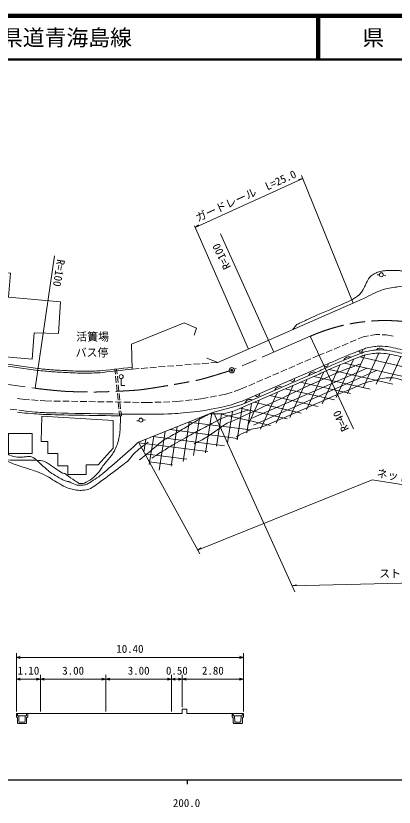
# Model space of a CAD drawing. Units: millimetres, scale not verified. Extents: x 40000 to 680000, y 20000 to 380000.
# Drawn here: x 228750 to 315388, y 198715 to 380000 of the extents above; entities that cross this region are included whole.
import ezdxf
from ezdxf.enums import TextEntityAlignment as Align

# ---------------------------------------------------------------- set-up
doc = ezdxf.new("R2010")
doc.units = ezdxf.units.MM
doc.header["$LTSCALE"] = 1000
doc.header["$PDMODE"] = 32
doc.header["$PDSIZE"] = 500
doc.linetypes.add('CHAIN', pattern=[18.5, 12, -1.5, 3.5, -1.5])
for name, color, linetype, lineweight in [('M-BGD', 7, 'Continuous', 13), ('M-BMK', 2, 'CHAIN', 13), ('M-STR-HTXT', 7, 'Continuous', 13), ('M-TTL', 2, 'Continuous', 140), ('M-TTL-BAND', 7, 'Continuous', 25), ('M-TTL-LINE', 7, 'Continuous', 50), ('M-TTL-TXT', 7, 'Continuous', 13), ('M-WORK', 1, 'Continuous', 13)]:
    doc.layers.add(name, color=color, linetype=linetype, lineweight=lineweight)
doc.styles.add('ＭＳ ゴシック', font='')
doc.styles.get('ＭＳ ゴシック').set_extended_font_data('MS Gothic')

msp = doc.modelspace()

# ---------------------------------------------------------------- linework, layer by layer
at = {"layer": 'M-BGD'}
msp.add_circle((278199, 298805), 600, dxfattribs=at)
msp.add_point((278199, 298805), dxfattribs=at)
at = {"layer": 'M-BMK'}
for p, q in [((296189, 306588), (278750, 299043)), ((219006, 296660), (233168, 294682))]:
    msp.add_line(p, q, dxfattribs=at)
msp.add_arc((313279, 267893), 42301, 77.92873, 113.83013, dxfattribs=at)
msp.add_open_spline([(233168, 294682), (234557, 294479), (238751, 294052), (240153, 293969), (241660, 293881), (246188, 293798), (247696, 293831), (249633, 293872), (255445, 294108), (257368, 294340), (260043, 294662), (268014, 296033), (270649, 296598), (272023, 296892), (275754, 298093), (277618, 298639)], degree=3, knots=[0, 0, 0, 0, 1, 1, 1, 2, 2, 2, 3, 3, 3, 4, 4, 4, 5, 5, 5, 5], dxfattribs=at)
at = {"layer": 'M-STR-HTXT'}
for p, q in [((294468, 342727), (293513, 342493)), ((306024, 314191), (294196, 343398)), ((282014, 303660), (269672, 331870)), ((292668, 248066), (274051, 289189)), ((270851, 256727), (256846, 282329)), ((356428, 266312), (310356, 273694))]:
    msp.add_line(p, q, dxfattribs=at)
for points in [[(294468, 342727), (269814, 331545), (270617, 332112)], [(310356, 273694), (270362, 257619), (271190, 258151)], [(357786, 251034), (292049, 249431), (293011, 249639)]]:
    msp.add_lwpolyline(points, dxfattribs=at)
at = {"layer": 'M-TTL'}
msp.add_line((680000, 380000), (40000, 380000), dxfattribs=at)
at = {"layer": 'M-TTL-BAND'}
for p, q in [((40000, 205000), (579000, 205000)), ((268000, 205000), (268000, 204000))]:
    msp.add_line(p, q, dxfattribs=at)
at = {"layer": 'M-TTL-LINE'}
for p, q in [((297750, 380000), (297750, 370000)), ((298250, 380000), (298250, 370000)), ((40000, 370000), (680000, 370000))]:
    msp.add_line(p, q, dxfattribs=at)
at = {"layer": 'M-WORK'}
for p, q in [((275594, 330044), (287796, 302957)), ((237584, 325014), (233168, 294682)), ((311514, 320699), (311999, 320655)), ((312885, 320573), (313504, 320516)), ((275020, 300592), (308089, 315097)), ((170606, 308189), (233826, 299206)), ((233763, 298772), (167809, 307869)), ((306056, 285416), (296189, 306588)), ((308262, 306451), (307159, 305987)), ((309474, 306682), (308262, 306451)), ((311177, 307006), (309965, 306775)), ((312107, 306970), (311177, 307006)), ((313537, 306914), (312607, 306950)), ((315143, 306592), (313537, 306914)), ((304854, 305018), (303471, 304437)), ((306698, 305793), (305315, 305212)), ((301167, 303468), (299784, 302887)), ((303010, 304243), (301628, 303662)), ((272463, 301601), (275020, 300592)), ((296338, 301416), (294961, 300820)), ((298220, 302230), (296797, 301614)), ((299323, 302693), (298220, 302230)), ((302122, 292587), (306080, 301306)), ((304714, 293513), (308696, 302285)), ((361229, 289642), (307520, 301880)), ((308277, 294762), (311888, 302718)), ((311269, 295603), (314383, 302465)), ((314399, 296309), (316951, 301932)), ((255373, 299085), (256970, 299208)), ((257469, 299246), (258964, 299361)), ((259463, 299399), (260959, 299514)), ((261457, 299552), (262953, 299667)), ((263451, 299705), (264947, 299820)), ((265445, 299858), (266941, 299972)), ((267440, 300011), (268935, 300125)), ((269434, 300164), (270929, 300278)), ((271428, 300317), (272923, 300431)), ((273422, 300469), (275020, 300592)), ((298541, 299527), (280552, 291745)), ((309175, 299261), (282610, 287716)), ((292667, 299827), (291290, 299232)), ((294502, 300621), (293126, 300026)), ((298894, 291083), (302945, 300008)), ((360789, 287500), (303985, 300444)), ((251442, 299046), (251554, 297939)), ((251604, 297442), (251754, 295949)), ((251832, 299091), (251946, 297959)), ((251997, 297462), (252147, 295969)), ((298198, 297933), (280209, 290151)), ((298355, 298698), (280366, 290915)), ((283146, 286194), (311305, 298776)), ((287160, 297445), (285783, 296849)), ((288996, 298239), (287619, 297644)), ((290831, 299033), (289455, 298438)), ((295350, 289809), (299258, 298417)), ((309882, 294460), (296971, 297402)), ((315107, 295653), (300527, 298975)), ((252881, 296900), (252881, 295340)), ((283489, 295857), (282112, 295261)), ((285325, 296651), (283948, 296055)), ((291516, 287991), (295499, 296766)), ((305369, 293449), (293883, 296067)), ((251805, 295452), (251955, 293959)), ((252197, 295472), (252348, 293980)), ((252881, 295340), (253743, 295340)), ((278297, 293815), (276839, 293339)), ((280230, 294447), (278772, 293971)), ((281653, 295063), (280230, 294447)), ((284813, 285307), (288674, 293813)), ((288329, 286695), (292266, 295367)), ((301707, 291995), (290417, 294567)), ((229120, 292335), (230816, 292098)), ((231866, 292027), (230816, 292098)), ((233861, 291892), (232365, 291993)), ((252005, 293462), (252156, 291969)), ((252398, 293482), (252548, 291990)), ((269093, 292008), (267602, 291847)), ((271147, 292228), (269590, 292061)), ((272766, 292544), (271147, 292228)), ((274729, 292927), (273257, 292640)), ((276839, 293339), (275220, 293023)), ((281908, 286170), (284572, 292039)), ((298003, 290524), (286912, 293051)), ((235409, 291787), (234360, 291858)), ((236981, 291762), (235409, 291787)), ((238981, 291731), (237481, 291754)), ((240981, 291700), (239481, 291723)), ((242981, 291668), (241481, 291692)), ((244980, 291637), (243480, 291660)), ((246980, 291606), (245480, 291629)), ((248980, 291574), (247480, 291598)), ((250980, 291543), (249480, 291566)), ((252979, 291512), (251479, 291535)), ((252206, 291472), (252356, 289980)), ((252599, 291492), (252749, 290000)), ((254979, 291480), (253479, 291504)), ((256979, 291449), (255479, 291473)), ((259051, 291417), (257479, 291441)), ((260050, 291449), (259051, 291417)), ((262049, 291514), (260550, 291465)), ((264048, 291578), (262549, 291530)), ((265548, 291627), (264548, 291594)), ((267105, 291794), (265548, 291627)), ((279427, 282903), (280581, 290312)), ((290918, 287710), (280209, 290151)), ((281641, 284457), (282697, 291227)), ((294111, 288978), (283229, 291458)), ((227461, 289909), (228946, 289702)), ((229120, 289235), (230816, 288999)), ((229441, 289633), (231138, 289396)), ((252407, 289482), (252518, 288375)), ((252799, 289502), (252913, 288371)), ((272221, 279895), (273649, 289056)), ((274733, 281449), (275883, 288826)), ((287038, 286169), (275444, 288811)), ((277235, 282154), (278361, 289377)), ((256470, 287191), (256952, 287257)), ((257834, 287377), (258450, 287461)), ((267032, 277912), (268438, 286937)), ((268367, 286947), (282507, 285123)), ((269444, 279267), (270793, 287919)), ((261545, 275929), (262922, 284764)), ((264019, 285204), (279557, 283199)), ((264321, 276854), (265729, 285889)), ((258088, 280058), (258548, 283011)), ((259297, 277185), (260315, 283719)), ((260097, 283632), (276516, 281514)), ((256916, 282201), (272748, 280158)), ((258287, 279693), (267940, 278448)), ((259298, 277846), (264663, 277154)), ((228875, 220640), (228875, 234026)), ((280875, 220640), (280875, 234026)), ((228875, 233026), (229775, 233276)), ((228875, 233026), (280875, 233026)), ((228875, 233026), (229775, 232776)), ((280875, 233026), (279975, 233276)), ((280875, 233026), (279975, 232776)), ((234375, 220640), (234375, 229026)), ((249375, 220640), (249375, 229026)), ((264375, 220640), (264375, 229026)), ((266875, 221621), (266875, 229026)), ((228875, 228026), (229775, 228276)), ((228875, 228026), (234375, 228026)), ((228875, 228026), (229775, 227776)), ((234375, 228026), (233475, 228276)), ((234375, 228026), (233475, 227776)), ((234375, 228026), (235275, 228276)), ((234375, 228026), (249375, 228026)), ((234375, 228026), (235275, 227776)), ((249375, 228026), (248475, 228276)), ((249375, 228026), (248475, 227776)), ((249375, 228026), (250275, 228276)), ((249375, 228026), (264375, 228026)), ((249375, 228026), (250275, 227776)), ((264375, 228026), (263475, 228276)), ((264375, 228026), (263475, 227776)), ((264375, 228026), (265275, 228276)), ((264375, 228026), (266875, 228026)), ((264375, 228026), (265275, 227776)), ((266875, 228026), (265975, 228276)), ((266875, 228026), (265975, 227776)), ((266875, 228026), (267775, 228276)), ((266875, 228026), (280875, 228026)), ((266875, 228026), (267775, 227776)), ((280875, 228026), (279975, 228276)), ((280875, 228026), (279975, 227776)), ((228875, 220140), (228875, 219440)), ((228875, 220140), (229125, 220140)), ((228875, 220140), (234375, 220140)), ((228875, 219440), (229125, 219190)), ((229125, 220140), (229150, 219665)), ((229125, 220140), (231225, 220140)), ((229150, 219665), (229425, 219665)), ((229425, 219665), (229475, 218315)), ((229425, 219665), (230925, 219665)), ((230925, 219665), (230875, 218315)), ((231200, 219665), (230925, 219665)), ((231225, 220140), (231200, 219665)), ((231475, 220140), (231225, 220140)), ((231225, 219190), (231475, 219440)), ((231475, 219440), (231475, 220140)), ((234375, 220140), (249375, 220140)), ((249375, 220140), (264375, 220140)), ((264375, 220140), (266875, 220140)), ((266875, 221140), (267875, 221140)), ((266875, 220140), (266875, 221140)), ((267875, 220140), (267875, 221140)), ((267875, 220140), (280875, 220140)), ((278275, 220140), (278275, 219440)), ((278275, 220140), (278525, 220140)), ((278275, 219440), (278525, 219190)), ((278525, 220140), (278550, 219665)), ((278525, 220140), (280625, 220140)), ((278550, 219665), (278825, 219665)), ((278825, 219665), (278875, 218315)), ((278825, 219665), (280325, 219665)), ((280325, 219665), (280275, 218315)), ((280600, 219665), (280325, 219665)), ((280625, 220140), (280600, 219665)), ((280875, 220140), (280625, 220140)), ((280625, 219190), (280875, 219440)), ((280875, 219440), (280875, 220140)), ((229125, 219190), (229125, 218015)), ((229125, 218015), (229275, 217865)), ((229275, 217865), (231075, 217865)), ((229625, 218165), (230725, 218165)), ((231075, 217865), (231225, 218015)), ((231225, 218015), (231225, 219190)), ((278525, 219190), (278525, 218015)), ((278525, 218015), (278675, 217865)), ((278675, 217865), (280475, 217865)), ((279025, 218165), (280125, 218165)), ((280475, 217865), (280625, 218015)), ((280625, 218015), (280625, 219190))]:
    msp.add_line(p, q, dxfattribs=at)
for points in [[(218665, 321961), (217309, 308937), (214764, 309136), (214147, 302912), (232473, 301330), (232935, 307379), (238546, 307218), (238971, 314467), (227053, 315548), (227515, 321068)], [(251021, 287321), (251021, 280943), (247616, 277103), (244839, 277103), (244839, 274928), (240627, 274928), (240627, 276877), (238399, 276877), (238399, 279743), (236086, 279743), (236086, 282474), (234566, 282474), (234706, 288286)], [(232501, 284312), (232501, 279748), (227070, 279748), (227070, 284313)]]:
    msp.add_lwpolyline(points, close=True, dxfattribs=at)
for points in [[(269595, 306839), (270149, 308459), (267269, 309639), (255237, 304780), (255373, 299085)], [(280366, 290915), (273768, 289111), (256846, 282329)]]:
    msp.add_lwpolyline(points, dxfattribs=at)
for centre in [(312448, 320681), (252881, 297350), (257384, 287384)]:
    msp.add_circle(centre, 450, dxfattribs=at)
for centre, radius, start, end in [((307683, 303445), 500, 205.93951, 16.85796), ((312160, 302619), 1237, 41.25603, 136.57633), ((304999, 300637), 1237, 66.25603, 158.75372), ((299763, 300101), 500, 205.93951, 21.94968), ((296987, 297189), 1237, 66.25603, 160.53351), ((292070, 296752), 500, 205.93951, 20.85003), ((289221, 293829), 1237, 66.25603, 160.53351), ((282376, 290868), 1237, 66.25603, 160.53351), ((284071, 293291), 500, 205.93951, 20.85003), ((229625, 218315), 150, 180, 270), ((230725, 218315), 150, 270, 0), ((279025, 218315), 150, 180, 270), ((280125, 218315), 150, 270, 0)]:
    msp.add_arc(centre, radius, start, end, dxfattribs=at)
for points, knots in [([(318437, 318205), (318462, 318418), (318484, 319061), (318473, 319274), (318464, 319462), (318383, 320020), (318338, 320202), (318308, 320322), (318169, 320671), (318102, 320775), (318035, 320881), (317776, 321158), (317678, 321237), (317589, 321308), (317288, 321481), (317181, 321519), (317038, 321570), (316592, 321669), (316441, 321674), (315892, 321694), (314243, 321664), (313694, 321645), (313512, 321639), (312969, 321581), (312791, 321549), (312547, 321504), (311821, 321335), (311586, 321256), (311422, 321201), (310952, 320972), (310803, 320883), (310619, 320772), (310077, 320418), (309931, 320261), (309750, 320069), (309324, 319396), (309196, 319165), (309061, 318922), (308746, 318147), (308618, 317900), (308485, 317645), (308061, 316894), (307895, 316660), (307794, 316518), (307429, 316141), (307293, 316033), (306986, 315792), (306040, 315091), (305687, 314924), (303687, 313972), (297579, 311353), (295558, 310447), (295094, 310239), (293702, 309602), (293259, 309352), (293122, 309274), (292774, 308944), (292679, 308819), (292575, 308681), (292394, 308416), (292206, 308130)], [0, 0, 0, 0, 1, 1, 1, 2, 2, 2, 3, 3, 3, 4, 4, 4, 5, 5, 5, 6, 6, 6, 7, 7, 7, 8, 8, 8, 9, 9, 9, 10, 10, 10, 11, 11, 11, 12, 12, 12, 13, 13, 13, 14, 14, 14, 15, 15, 15, 16, 16, 16, 17, 17, 17, 18, 18, 18, 19, 19, 19, 20, 20, 20, 20]), ([(308089, 315097), (308834, 315484), (311103, 316579), (311870, 316921), (312125, 317034), (312920, 317307), (313192, 317369), (313782, 317505), (315570, 317818), (316167, 317912), (316651, 317989), (318110, 318183), (318599, 318219), (319131, 318259), (320733, 318302), (321267, 318290), (321954, 318275), (324018, 318177), (324700, 318082), (325801, 317929), (329081, 317310), (330163, 317053), (337536, 315300), (359603, 309832), (366964, 308033), (367153, 307987), (367723, 307862), (367914, 307830), (368021, 307811), (368346, 307771), (368454, 307779), (368621, 307792), (369143, 307834), (369280, 307931), (369675, 308209), (370686, 309255), (371031, 309594), (371447, 310003), (372668, 311262), (373085, 311671), (373270, 311853), (373843, 312379), (374039, 312548), (374216, 312700), (374752, 313151), (374950, 313273), (375519, 313625), (377271, 314607), (377867, 314909)], [0, 0, 0, 0, 1, 1, 1, 2, 2, 2, 3, 3, 3, 4, 4, 4, 5, 5, 5, 6, 6, 6, 7, 7, 7, 8, 8, 8, 9, 9, 9, 10, 10, 10, 11, 11, 11, 12, 12, 12, 13, 13, 13, 14, 14, 14, 15, 15, 15, 16, 16, 16, 16]), ([(320289, 301232), (319249, 301453), (317803, 301757), (317217, 301877), (316478, 302029), (314263, 302515), (313515, 302617), (313047, 302682), (311626, 302751), (311155, 302710), (310564, 302658), (308797, 302360), (308240, 302155), (306196, 301401), (300167, 298867), (298198, 297933)], [0, 0, 0, 0, 1, 1, 1, 2, 2, 2, 3, 3, 3, 4, 4, 4, 5, 5, 5, 5]), ([(320446, 301997), (319406, 302217), (317960, 302521), (317375, 302641), (316635, 302793), (314421, 303279), (313673, 303381), (313205, 303446), (311783, 303515), (311313, 303474), (310721, 303422), (308954, 303124), (308397, 302919), (306353, 302165), (300324, 299631), (298355, 298698)], [0, 0, 0, 0, 1, 1, 1, 2, 2, 2, 3, 3, 3, 4, 4, 4, 5, 5, 5, 5]), ([(321540, 302633), (320745, 302804), (318357, 303307), (317560, 303471), (316821, 303623), (314606, 304108), (313858, 304211), (313390, 304276), (311969, 304345), (311498, 304304), (310907, 304252), (309140, 303954), (308583, 303748), (306539, 302995), (300510, 300461), (298541, 299527)], [0, 0, 0, 0, 1, 1, 1, 2, 2, 2, 3, 3, 3, 4, 4, 4, 5, 5, 5, 5]), ([(233826, 299206), (234474, 299129), (236421, 298944), (237071, 298897), (237752, 298848), (239797, 298760), (240478, 298728), (241237, 298693), (243516, 298564), (244276, 298560), (245040, 298556), (247333, 298615), (248094, 298686), (249482, 298815), (252890, 299205), (255362, 299511)], [0, 0, 0, 0, 1, 1, 1, 2, 2, 2, 3, 3, 3, 4, 4, 4, 5, 5, 5, 5]), ([(269574, 281955), (270156, 282211), (271845, 283105), (272384, 283442), (273282, 284005), (275843, 285897), (276747, 286450), (277110, 286673), (278310, 287131), (278697, 287310), (283241, 289404), (296836, 295774), (301405, 297814), (302658, 298374), (306496, 299870), (307797, 300306)], [0, 0, 0, 0, 1, 1, 1, 2, 2, 2, 3, 3, 3, 4, 4, 4, 5, 5, 5, 5]), ([(233763, 298772), (234411, 298695), (236358, 298509), (237008, 298463), (237689, 298414), (239733, 298326), (240415, 298294), (241174, 298259), (243452, 298130), (244213, 298126), (244977, 298122), (247269, 298186), (248031, 298252), (249488, 298377), (253846, 298911), (255299, 299076), (255314, 299078), (255358, 299084), (255373, 299085)], [0, 0, 0, 0, 1, 1, 1, 2, 2, 2, 3, 3, 3, 4, 4, 4, 5, 5, 5, 6, 6, 6, 6]), ([(279179, 283568), (279864, 283966), (282010, 284999), (282749, 285286), (283056, 285406), (284050, 285500), (284368, 285584), (284674, 285664), (285569, 285980), (285860, 286103), (290367, 288013), (303822, 293891), (308351, 295745), (309010, 296015), (311085, 296541), (311775, 296717), (312127, 296807), (313196, 297046), (313559, 297072), (313985, 297103), (315272, 297064), (315694, 296997), (316034, 296943), (317019, 296610), (317333, 296471), (317674, 296320), (318651, 295768), (318957, 295554)], [0, 0, 0, 0, 1, 1, 1, 2, 2, 2, 3, 3, 3, 4, 4, 4, 5, 5, 5, 6, 6, 6, 7, 7, 7, 8, 8, 8, 9, 9, 9, 9]), ([(280552, 291745), (279892, 291472), (277853, 290806), (277160, 290637), (276033, 290361), (272615, 289700), (271468, 289526), (270355, 289357), (266993, 289000), (265869, 288924), (264572, 288837), (260672, 288707), (259372, 288714), (254643, 288739), (240456, 288899), (235730, 289084), (234764, 289122), (233028, 289244), (231138, 289396)], [0, 0, 0, 0, 1, 1, 1, 2, 2, 2, 3, 3, 3, 4, 4, 4, 5, 5, 5, 6, 6, 6, 6]), ([(280209, 290151), (279944, 289995), (279104, 289614), (278813, 289518), (278319, 289354), (276816, 288917), (276300, 288856), (275689, 288785), (273834, 288788), (273223, 288861), (273201, 288864), (273183, 288867), (273166, 288870)], [0, 0, 0, 0, 1, 1, 1, 2, 2, 2, 3, 3, 3, 4, 4, 4, 4]), ([(252716, 288373), (252731, 287564), (252635, 285136), (252556, 284331), (252515, 283906), (252251, 282646), (252114, 282241), (251949, 281753), (251333, 280329), (251057, 279894), (250647, 279250), (249168, 277497), (248710, 276886), (248493, 276597), (247919, 275674), (247685, 275399), (247421, 275089), (246553, 274226), (246231, 273978), (245914, 273733), (244875, 273121), (244512, 272953), (244379, 272891), (243931, 272855), (243785, 272849), (243671, 272844), (243322, 272849), (243218, 272896), (242992, 273000), (242384, 273440), (242179, 273581), (241827, 273823), (240782, 274563), (240432, 274809), (240338, 274875), (240066, 275094), (239960, 275139), (239830, 275195), (239396, 275231), (239275, 275304), (238596, 275717), (236669, 277128), (235993, 277547), (235783, 277678), (235103, 277996), (234860, 278043), (234419, 278130), (233067, 278198), (232617, 278209), (231694, 278229), (228923, 278175), (227999, 278197), (227530, 278208), (226130, 278346), (225662, 278376), (225346, 278396), (224396, 278434), (224080, 278446), (223613, 278465), (222212, 278489), (221747, 278531), (221512, 278553), (220809, 278674), (220590, 278763), (220410, 278836), (219915, 279170), (219797, 279325), (219715, 279432), (219702, 279857), (219654, 279983), (219622, 280067), (219468, 280294), (219401, 280354), (219216, 280519), (218600, 280941), (218406, 281096), (218317, 281168), (218061, 281399), (217985, 281484), (217679, 281822), (216784, 282857), (216494, 283208)], [0, 0, 0, 0, 1, 1, 1, 2, 2, 2, 3, 3, 3, 4, 4, 4, 5, 5, 5, 6, 6, 6, 7, 7, 7, 8, 8, 8, 9, 9, 9, 10, 10, 10, 11, 11, 11, 12, 12, 12, 13, 13, 13, 14, 14, 14, 15, 15, 15, 16, 16, 16, 17, 17, 17, 18, 18, 18, 19, 19, 19, 20, 20, 20, 21, 21, 21, 22, 22, 22, 23, 23, 23, 24, 24, 24, 25, 25, 25, 26, 26, 26, 27, 27, 27, 27]), ([(256846, 282329), (255189, 280782), (250073, 276299), (248323, 274859), (247789, 274420), (246029, 273313), (245443, 272947), (245293, 272853), (244817, 272615), (244648, 272566), (244466, 272514), (243898, 272452), (243709, 272446), (243511, 272440), (242913, 272457), (242721, 272506), (242444, 272577), (241656, 272919), (241396, 273036), (241310, 273075), (241078, 273243), (240993, 273282), (240943, 273305), (240780, 273335), (240726, 273342), (240651, 273353), (240421, 273359), (240347, 273377), (240232, 273405), (239892, 273518), (239788, 273575), (239162, 273916), (237299, 274972), (236702, 275362), (236450, 275527), (235787, 276143), (235559, 276339), (235390, 276485), (234881, 276922), (234717, 277074), (234517, 277257), (233940, 277830), (233741, 278013), (233608, 278136), (233207, 278507), (233054, 278604), (232884, 278711), (232336, 278985), (232139, 279025), (231939, 279066), (231324, 279014), (231120, 279002), (230939, 278990), (230398, 278914), (230217, 278905), (229979, 278894), (229260, 278870), (229024, 278905), (228690, 278955), (227697, 279194), (227386, 279327), (227160, 279423), (226551, 279855), (226384, 280035), (226251, 280178), (226038, 280734), (225928, 280895), (225831, 281040), (225506, 281466), (225355, 281553), (225164, 281663), (224509, 281813), (224290, 281840), (224029, 281871), (223238, 281834), (222975, 281840), (222448, 281851), (220869, 281888), (220344, 281924), (220126, 281939), (219470, 282018), (219264, 282093), (219136, 282139), (218804, 282403), (218725, 282514), (218564, 282740), (218156, 283477), (218087, 283745), (217998, 284093), (217969, 285177), (217946, 285535), (217928, 285817), (217909, 286663), (217886, 286945), (217870, 287131), (217791, 287689), (217753, 287872), (217677, 288243), (217416, 289347), (217317, 289712)], [0, 0, 0, 0, 1, 1, 1, 2, 2, 2, 3, 3, 3, 4, 4, 4, 5, 5, 5, 6, 6, 6, 7, 7, 7, 8, 8, 8, 9, 9, 9, 10, 10, 10, 11, 11, 11, 12, 12, 12, 13, 13, 13, 14, 14, 14, 15, 15, 15, 16, 16, 16, 17, 17, 17, 18, 18, 18, 19, 19, 19, 20, 20, 20, 21, 21, 21, 22, 22, 22, 23, 23, 23, 24, 24, 24, 25, 25, 25, 26, 26, 26, 27, 27, 27, 28, 28, 28, 29, 29, 29, 30, 30, 30, 31, 31, 31, 32, 32, 32, 33, 33, 33, 33]), ([(252913, 288371), (246802, 288438), (238746, 288556), (235409, 288687), (234443, 288725), (232706, 288846), (230816, 288999)], [0, 0, 0, 0, 1, 1, 1, 2, 2, 2, 2]), ([(273768, 289111), (273223, 288861), (271613, 288056), (271086, 287770), (270531, 287469), (268902, 286500), (268361, 286175), (267781, 285827), (266063, 284748), (265481, 284404), (264901, 284063), (263112, 283126), (262553, 282751), (262116, 282459), (260925, 281416), (260519, 281082), (260106, 280742), (258870, 279722), (258458, 279382), (258186, 279158), (257372, 278486), (257101, 278262)], [0, 0, 0, 0, 1, 1, 1, 2, 2, 2, 3, 3, 3, 4, 4, 4, 5, 5, 5, 6, 6, 6, 7, 7, 7, 7]), ([(259908, 278663), (260822, 279287), (263619, 281072), (264569, 281638), (265484, 282184), (268296, 283703), (269230, 284217), (269797, 284529), (271499, 285468), (272072, 285770), (272940, 286228), (275533, 287631), (276435, 288018), (276882, 288209), (278317, 288505), (278782, 288646), (279446, 288847), (281424, 289494), (282078, 289725)], [0, 0, 0, 0, 1, 1, 1, 2, 2, 2, 3, 3, 3, 4, 4, 4, 5, 5, 5, 6, 6, 6, 6]), ([(259078, 282365), (258396, 281887), (256450, 280318), (255839, 279754), (255487, 279429), (254655, 278239), (254285, 277936), (252777, 276699), (248075, 273213), (246484, 272085), (246249, 271918), (245454, 271558), (245177, 271479), (244896, 271398), (244019, 271304), (243727, 271293), (243454, 271283), (242630, 271326), (242361, 271377), (241952, 271455), (240734, 271763), (240354, 271934), (239722, 272218), (237930, 273283), (237332, 273634), (237061, 273793), (236287, 274336), (236010, 274484), (235603, 274700), (234347, 275283), (233918, 275451), (233387, 275660), (231757, 276191), (231214, 276366), (230777, 276507), (229447, 276866), (229018, 277027), (228153, 277354), (225611, 278470), (224748, 278805), (224415, 278934), (223374, 279205), (223045, 279345), (222314, 279655), (220143, 280645), (219459, 281048), (218827, 281421), (217043, 282721), (216494, 283208)], [0, 0, 0, 0, 1, 1, 1, 2, 2, 2, 3, 3, 3, 4, 4, 4, 5, 5, 5, 6, 6, 6, 7, 7, 7, 8, 8, 8, 9, 9, 9, 10, 10, 10, 11, 11, 11, 12, 12, 12, 13, 13, 13, 14, 14, 14, 15, 15, 15, 16, 16, 16, 16])]:
    msp.add_open_spline(points, degree=3, knots=knots, dxfattribs=at)
msp.add_open_spline([(252716, 288373), (252716, 288373), (252716, 288373), (252716, 288373)], degree=3, dxfattribs=at)

# ---------------------------------------------------------------- texts
at = {"layer": 'M-STR-HTXT', "style": 'ＭＳ ゴシック'}
for s, rotation, p in [('ガードレール\u3000L=25.0', 24.367, (282016, 337420)), ('ネット L=116.0', 351.098, (319841, 272474))]:
    msp.add_text(s, height=1833, rotation=rotation, dxfattribs=at).set_placement(p, align=Align.BOTTOM_CENTER)
for s, p in [('活簀場', (246345, 305024)), ('バス停', (246194, 301380)), ('ストンガード L=103.0', (324446, 250773))]:
    msp.add_text(s, height=1833, dxfattribs=at).set_placement(p, align=Align.BOTTOM_CENTER)
at = {"layer": 'M-TTL-BAND', "style": 'ＭＳ ゴシック'}
msp.add_text('200.0', height=1833, dxfattribs=at).set_placement((267844, 198195), align=Align.BOTTOM_CENTER)
at = {"layer": 'M-TTL-TXT', "style": 'ＭＳ ゴシック'}
msp.add_text('路 線 名      一般県道青海島線', height=3666, dxfattribs=at).set_placement((180380, 375000), align=Align.MIDDLE_LEFT)
msp.add_text('県\u3000名', height=3666, dxfattribs=at).set_placement((315625, 375000), align=Align.MIDDLE_CENTER)
at = {"layer": 'M-WORK', "style": 'ＭＳ ゴシック'}
for s, rotation, p in [('R=100', 115.998, (277156, 325503)), ('R=100', 260.998, (237178, 321317)), ('R=40', 115.998, (304476, 287817))]:
    msp.add_text(s, height=1833, rotation=rotation, dxfattribs=at).set_placement(p, align=Align.BOTTOM_CENTER)
for s, p in [('10.40', (254875, 233526)), ('1.10', (231625, 228526)), ('3.00', (241875, 228526)), ('3.00', (256875, 228526)), ('0.50', (265625, 228526)), ('2.80', (273875, 228526))]:
    msp.add_text(s, height=1833, dxfattribs=at).set_placement(p, align=Align.BOTTOM_CENTER)

doc.saveas('drawing.dxf')
